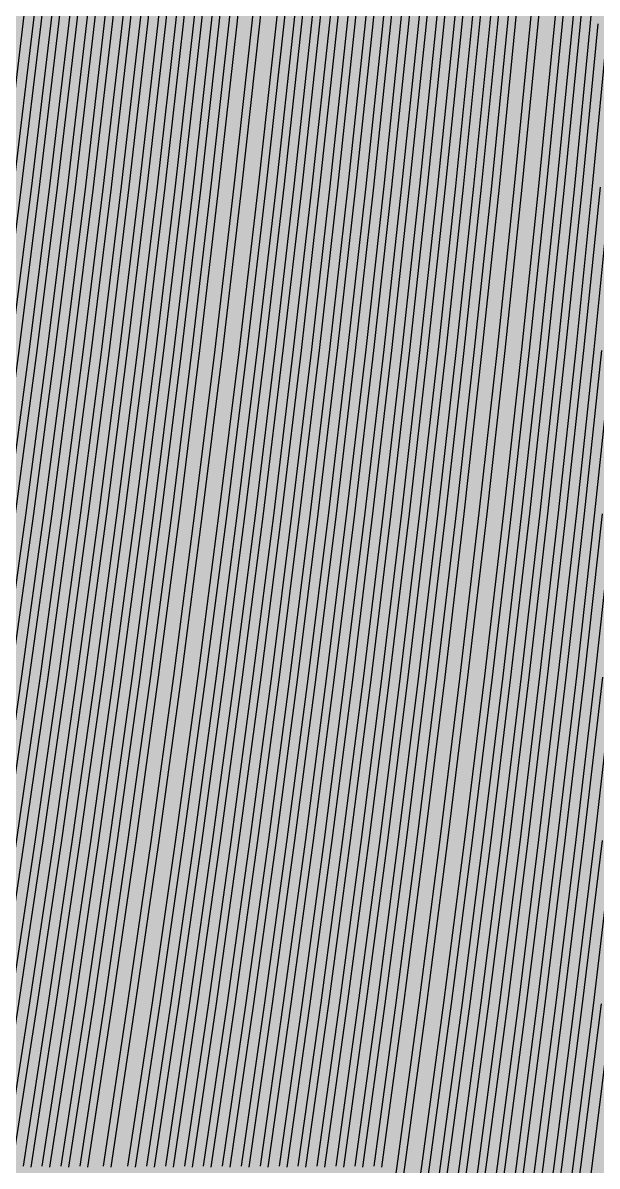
# Model space of a CAD drawing. Header units: metres. Extents: x -7231 to 10969, y -37556 to 1873.
# Drawn here: x 876 to 1030.8, y -975.3 to -667.2 of the extents above; entities that cross this region are included whole.
import ezdxf

# ---------------------------------------------------------------- set-up
doc = ezdxf.new("R2010")
doc.units = ezdxf.units.M
doc.layers.add('Metal1', color=4, linetype='CONTINUOUS')
doc.layers.add('Polyimide', color=7, linetype='CONTINUOUS')

msp = doc.modelspace()

# ---------------------------------------------------------------- hatches: boundary and pattern name
at = {"layer": 'Polyimide'}
msp.add_hatch(color=7, dxfattribs=at).paths.add_polyline_path([(4065.69, -468), (4066.67, -501.99), (4068.51, -535.99), (4071.41, -569.99), (4075.54, -603.99), (4081.04, -637.99), (4088.01, -671.99), (4096.52, -705.98), (4106.62, -739.98), (4118.33, -773.98), (4131.63, -807.98), (4146.49, -841.98), (4162.87, -875.98), (4180.68, -909.97), (4199.83, -943.97), (4220.22, -977.97), (4241.73, -1011.97), (4264.21, -1045.97), (4287.52, -1079.96), (4311.51, -1113.96), (4336.01, -1147.96), (4360.86, -1181.96), (4385.88, -1215.96), (4410.89, -1249.96), (4435.74, -1283.95), (4460.24, -1317.95), (4484.23, -1351.95), (4507.54, -1385.95), (4530.02, -1419.95), (4551.53, -1453.94), (4571.92, -1487.94), (4591.07, -1521.94), (4608.88, -1555.94), (4625.26, -1589.94), (4640.12, -1623.94), (4653.42, -1657.93), (4665.13, -1691.93), (4675.23, -1725.93), (4683.74, -1759.93), (4690.71, -1793.93), (4696.21, -1827.93), (4700.34, -1861.92), (4703.24, -1895.92), (4705.08, -1929.92), (4706.06, -1963.92), (4706.44, -1997.92), (4706.5, -2031.91), (4706.5, -4793.02), (4709.95, -4838.39), (4720.22, -4882.71), (4737.08, -4924.98), (4760.13, -4964.2), (4788.85, -4999.49), (4822.58, -5030.03), (4860.53, -5055.12), (4901.85, -5074.18), (4901.85, -5074.18), (4970.68, -5105.23), (5034.7, -5145.26), (5092.76, -5193.54), (5143.8, -5249.19), (5186.89, -5311.2), (5221.24, -5378.44), (5246.23, -5449.69), (5261.41, -5523.66), (5266.5, -5599), (5261.41, -5674.34), (5246.23, -5748.31), (5221.24, -5819.56), (5186.89, -5886.8), (5143.8, -5948.81), (5092.76, -6004.46), (5034.7, -6052.74), (4970.68, -6092.77), (4901.85, -6123.82), (4860.53, -6142.88), (4822.58, -6167.97), (4788.85, -6198.51), (4760.13, -6233.8), (4737.08, -6273.02), (4720.22, -6315.29), (4709.95, -6359.61), (4706.5, -6404.98), (4706.5, -9221.52), (4709.95, -9266.88), (4720.22, -9311.21), (4737.08, -9353.47), (4760.13, -9392.7), (4788.85, -9427.98), (4822.58, -9458.52), (4860.53, -9483.61), (4901.85, -9502.67), (4970.68, -9533.72), (5034.7, -9573.75), (5092.76, -9622.03), (5143.8, -9677.68), (5186.89, -9739.69), (5221.24, -9806.94), (5246.23, -9878.19), (5261.41, -9952.16), (5266.5, -10027.49), (5261.41, -10102.83), (5246.23, -10176.8), (5221.24, -10248.05), (5186.89, -10315.3), (5143.8, -10377.31), (5092.76, -10432.96), (5034.7, -10481.24), (4970.68, -10521.27), (4901.85, -10552.32), (4860.53, -10571.38), (4822.58, -10596.46), (4788.85, -10627), (4760.13, -10662.29), (4737.08, -10701.52), (4720.22, -10743.78), (4709.95, -10788.1), (4706.5, -10833.47), (4706.5, -13650.01), (4709.95, -13695.38), (4720.22, -13739.7), (4737.08, -13781.96), (4760.13, -13821.19), (4788.85, -13856.48), (4822.58, -13887.02), (4860.53, -13912.11), (4901.85, -13931.17), (4970.68, -13962.22), (5034.7, -14002.25), (5092.76, -14050.53), (5143.8, -14106.18), (5186.89, -14168.19), (5221.24, -14235.43), (5246.23, -14306.68), (5261.41, -14380.65), (5266.5, -14455.99), (5261.41, -14531.33), (5246.23, -14605.29), (5221.24, -14676.55), (5186.89, -14743.79), (5143.8, -14805.8), (5092.76, -14861.45), (5034.7, -14909.73), (4970.68, -14949.76), (4901.85, -14980.81), (4860.53, -14999.87), (4822.58, -15024.96), (4788.85, -15055.5), (4760.13, -15090.79), (4737.08, -15130.01), (4720.22, -15172.27), (4709.95, -15216.6), (4706.5, -15261.97), (4706.5, -15455.99), (4720.95, -15750.04), (4764.14, -16041.26), (4835.68, -16326.84), (4934.86, -16604.04), (5060.74, -16870.18), (5212.09, -17122.7), (5387.47, -17359.17), (5585.18, -17577.31), (5803.32, -17775.02), (6039.79, -17950.4), (6292.31, -18101.75), (6558.45, -18227.63), (6835.65, -18326.81), (7121.23, -18398.34), (7412.45, -18441.54), (7706.5, -18455.99), (9969.01, -18455.99), (10047.42, -18459.84), (10125.08, -18471.36), (10201.23, -18490.44), (10275.15, -18516.89), (10346.12, -18550.45), (10413.46, -18590.81), (10476.52, -18637.58), (10534.69, -18690.3), (10587.41, -18748.47), (10634.18, -18811.53), (10674.54, -18878.87), (10708.11, -18949.84), (10734.56, -19023.76), (10753.63, -19099.92), (10765.15, -19177.58), (10769.01, -19255.99), (10769.01, -20895.8), (10730.24, -20951.41), (10694.6, -21009.08), (10662.21, -21068.63), (10633.17, -21129.89), (10607.55, -21192.66), (10585.45, -21256.74), (10566.93, -21321.96), (10552.05, -21388.09), (10540.84, -21454.95), (10533.35, -21522.33), (10529.6, -21590.02), (10529.6, -21657.81), (10533.35, -21725.5), (10540.84, -21792.87), (10552.05, -21859.73), (10566.93, -21925.87), (10585.45, -21991.08), (10607.55, -22055.17), (10633.17, -22117.94), (10662.21, -22179.19), (10694.6, -22238.74), (10730.24, -22296.41), (10769.01, -22352.03), (10769.01, -32454.24), (10728.74, -32510.49), (10691.72, -32568.92), (10658.05, -32629.35), (10627.85, -32691.58), (10601.2, -32755.42), (10578.21, -32820.67), (10558.93, -32887.1), (10543.44, -32954.52), (10531.77, -33022.71), (10523.97, -33091.44), (10520.07, -33160.51), (10520.07, -33229.69), (10523.97, -33298.75), (10531.77, -33367.49), (10543.44, -33435.67), (10558.93, -33503.09), (10578.21, -33569.53), (10601.2, -33634.77), (10627.85, -33698.61), (10658.05, -33760.85), (10691.72, -33821.28), (10728.74, -33879.71), (10769.01, -33935.96), (10769.01, -36556), (10765.15, -36634.41), (10753.63, -36712.07), (10734.56, -36788.23), (10708.11, -36862.15), (10674.54, -36933.12), (10634.18, -37000.46), (10587.41, -37063.51), (10534.69, -37121.69), (10476.52, -37174.41), (10413.46, -37221.18), (10346.12, -37261.54), (10275.15, -37295.1), (10201.23, -37321.55), (10125.08, -37340.63), (10047.42, -37352.15), (9969.01, -37356), (-6231.01, -37356), (-6309.42, -37352.15), (-6387.08, -37340.63), (-6463.23, -37321.55), (-6537.15, -37295.1), (-6608.12, -37261.54), (-6675.46, -37221.18), (-6738.52, -37174.41), (-6796.69, -37121.69), (-6849.41, -37063.51), (-6896.18, -37000.46), (-6936.54, -36933.12), (-6970.11, -36862.15), (-6996.56, -36788.23), (-7015.63, -36712.07), (-7027.15, -36634.41), (-7031.01, -36556), (-7031.01, -33936), (-6990.74, -33879.75), (-6953.7, -33821.31), (-6920.03, -33760.88), (-6889.82, -33698.64), (-6863.18, -33634.8), (-6840.18, -33569.55), (-6820.9, -33503.11), (-6805.4, -33435.69), (-6793.74, -33367.49), (-6785.94, -33298.75), (-6782.03, -33229.68), (-6782.03, -33160.5), (-6785.94, -33091.43), (-6793.74, -33022.69), (-6805.4, -32954.5), (-6820.9, -32887.07), (-6840.18, -32820.63), (-6863.18, -32755.39), (-6889.82, -32691.54), (-6920.03, -32629.3), (-6953.7, -32568.87), (-6990.74, -32510.43), (-7031.01, -32454.18), (-7031.01, -22364.83), (-6990.74, -22308.58), (-6953.7, -22250.14), (-6920.03, -22189.71), (-6889.82, -22127.47), (-6863.18, -22063.62), (-6840.18, -21998.38), (-6820.9, -21931.94), (-6805.4, -21864.51), (-6793.74, -21796.32), (-6785.94, -21727.58), (-6782.03, -21658.51), (-6782.03, -21589.33), (-6785.94, -21520.26), (-6793.74, -21451.52), (-6805.4, -21383.32), (-6820.9, -21315.9), (-6840.18, -21249.46), (-6863.18, -21184.21), (-6889.82, -21120.37), (-6920.03, -21058.13), (-6953.7, -20997.7), (-6990.74, -20939.26), (-7031.01, -20883.01), (-7031.01, -19255.99), (-7027.15, -19177.58), (-7015.63, -19099.92), (-6996.56, -19023.76), (-6970.11, -18949.84), (-6936.54, -18878.87), (-6896.18, -18811.53), (-6849.41, -18748.47), (-6796.69, -18690.3), (-6738.52, -18637.58), (-6675.46, -18590.81), (-6608.12, -18550.45), (-6537.15, -18516.89), (-6463.23, -18490.44), (-6387.08, -18471.36), (-6309.42, -18459.84), (-6231.01, -18455.99), (-3968.5, -18455.99), (-3674.45, -18441.54), (-3383.23, -18398.34), (-3097.65, -18326.81), (-2820.45, -18227.63), (-2554.31, -18101.75), (-2301.79, -17950.4), (-2065.32, -17775.02), (-1847.18, -17577.31), (-1649.47, -17359.17), (-1474.09, -17122.7), (-1322.74, -16870.18), (-1196.86, -16604.04), (-1097.68, -16326.84), (-1026.14, -16041.26), (-982.95, -15750.04), (-968.5, -15455.99), (-968.5, -15261.97), (-971.95, -15216.6), (-982.22, -15172.27), (-999.08, -15130.01), (-1022.13, -15090.79), (-1050.85, -15055.5), (-1084.58, -15024.96), (-1122.53, -14999.87), (-1163.85, -14980.81), (-1232.68, -14949.76), (-1296.7, -14909.73), (-1354.76, -14861.45), (-1405.8, -14805.8), (-1448.89, -14743.79), (-1483.24, -14676.55), (-1508.23, -14605.29), (-1523.41, -14531.33), (-1528.5, -14455.99), (-1523.41, -14380.65), (-1508.23, -14306.68), (-1483.24, -14235.43), (-1448.89, -14168.19), (-1405.8, -14106.18), (-1354.76, -14050.53), (-1296.7, -14002.25), (-1232.68, -13962.22), (-1163.85, -13931.17), (-1122.53, -13912.11), (-1084.58, -13887.02), (-1050.85, -13856.48), (-1022.13, -13821.19), (-999.08, -13781.96), (-982.22, -13739.7), (-971.95, -13695.38), (-968.5, -13650.01), (-968.5, -12309.64), (-971.95, -12264.27), (-982.22, -12219.94), (-999.08, -12177.68), (-1022.13, -12138.46), (-1050.85, -12103.17), (-1084.58, -12072.63), (-1122.53, -12047.54), (-1163.85, -12028.48), (-1232.68, -11997.43), (-1296.7, -11957.4), (-1354.76, -11909.12), (-1405.8, -11853.47), (-1448.89, -11791.46), (-1483.24, -11724.22), (-1508.23, -11652.96), (-1523.41, -11579), (-1528.5, -11503.66), (-1523.41, -11428.32), (-1508.23, -11354.35), (-1483.24, -11283.1), (-1448.89, -11215.86), (-1405.8, -11153.85), (-1354.76, -11098.2), (-1296.7, -11049.92), (-1232.68, -11009.89), (-1163.85, -10978.84), (-1122.53, -10959.78), (-1084.58, -10934.69), (-1050.85, -10904.15), (-1022.13, -10868.86), (-999.08, -10829.63), (-982.22, -10787.37), (-971.95, -10743.05), (-968.5, -10697.68), (-968.5, -9357.31), (-971.95, -9311.94), (-982.22, -9267.62), (-999.08, -9225.35), (-1022.13, -9186.13), (-1050.85, -9150.84), (-1084.58, -9120.3), (-1122.53, -9095.21), (-1163.85, -9076.15), (-1163.85, -9076.15), (-1232.68, -9045.1), (-1296.7, -9005.07), (-1354.76, -8956.79), (-1405.8, -8901.14), (-1448.89, -8839.13), (-1483.24, -8771.89), (-1508.23, -8700.64), (-1523.41, -8626.67), (-1528.5, -8551.33), (-1523.41, -8475.99), (-1508.23, -8402.02), (-1483.24, -8330.77), (-1448.89, -8263.53), (-1405.8, -8201.52), (-1354.76, -8145.87), (-1296.7, -8097.59), (-1232.68, -8057.56), (-1163.85, -8026.51), (-1163.85, -8026.51), (-1122.53, -8007.45), (-1084.58, -7982.36), (-1050.85, -7951.82), (-1022.13, -7916.53), (-999.08, -7877.31), (-982.22, -7835.04), (-971.95, -7790.72), (-968.5, -7745.35), (-968.5, -6404.98), (-971.95, -6359.61), (-982.22, -6315.29), (-999.08, -6273.02), (-1022.13, -6233.8), (-1050.85, -6198.51), (-1084.58, -6167.97), (-1122.53, -6142.88), (-1163.85, -6123.82), (-1163.85, -6123.82), (-1232.68, -6092.77), (-1296.7, -6052.74), (-1354.76, -6004.46), (-1405.8, -5948.81), (-1448.89, -5886.8), (-1483.24, -5819.56), (-1508.23, -5748.31), (-1523.41, -5674.34), (-1528.5, -5599), (-1523.41, -5523.66), (-1508.23, -5449.69), (-1483.24, -5378.44), (-1448.89, -5311.2), (-1405.8, -5249.19), (-1354.76, -5193.54), (-1296.7, -5145.26), (-1232.68, -5105.23), (-1163.85, -5074.18), (-1163.85, -5074.18), (-1122.53, -5055.12), (-1084.58, -5030.03), (-1050.85, -4999.49), (-1022.13, -4964.2), (-999.08, -4924.98), (-982.22, -4882.71), (-971.95, -4838.39), (-968.5, -4793.02), (-968.5, -2031.91), (-968.44, -1997.92), (-968.06, -1963.92), (-967.05, -1929.92), (-965.18, -1895.92), (-962.22, -1861.92), (-958.01, -1827.93), (-952.41, -1793.93), (-945.31, -1759.93), (-936.64, -1725.93), (-926.35, -1691.93), (-914.43, -1657.93), (-900.88, -1623.94), (-885.74, -1589.94), (-869.05, -1555.94), (-850.91, -1521.94), (-831.4, -1487.94), (-810.63, -1453.94), (-788.72, -1419.95), (-765.82, -1385.95), (-742.07, -1351.95), (-717.63, -1317.95), (-692.67, -1283.95), (-667.36, -1249.96), (-641.88, -1215.96), (-616.39, -1181.96), (-591.08, -1147.96), (-566.12, -1113.96), (-541.68, -1079.96), (-517.93, -1045.97), (-495.03, -1011.97), (-473.12, -977.97), (-452.35, -943.97), (-432.84, -909.97), (-414.7, -875.98), (-398.01, -841.98), (-382.87, -807.98), (-369.32, -773.98), (-357.4, -739.98), (-347.11, -705.98), (-338.44, -671.99), (-331.34, -637.99), (-325.74, -603.99), (-321.53, -569.99), (-318.57, -535.99), (-316.7, -501.99), (-315.69, -468), (-315.31, -434), (-315.25, -400), (-315.25, 401), (-315.25, 451), (-315.25, 1644), (-270.25, 1644), (-270.03, 1637.13), (-269.35, 1630.29), (-268.23, 1623.52), (-266.67, 1616.82), (-264.68, 1610.25), (-262.26, 1603.82), (-259.42, 1597.56), (-256.18, 1591.5), (-252.55, 1585.67), (-248.55, 1580.08), (-244.19, 1574.77), (-239.5, 1569.75), (-234.48, 1565.06), (-229.17, 1560.7), (-223.58, 1556.7), (-217.75, 1553.07), (-211.69, 1549.83), (-205.43, 1546.99), (-199, 1544.57), (-192.43, 1542.58), (-185.73, 1541.02), (-178.96, 1539.9), (-172.12, 1539.22), (-165.25, 1539), (-158.38, 1539.22), (-151.54, 1539.9), (-144.77, 1541.02), (-138.07, 1542.58), (-131.5, 1544.57), (-125.07, 1546.99), (-118.81, 1549.83), (-112.75, 1553.07), (-106.92, 1556.7), (-101.33, 1560.7), (-96.02, 1565.06), (-91, 1569.75), (-86.31, 1574.77), (-81.95, 1580.08), (-77.95, 1585.67), (-74.32, 1591.5), (-71.08, 1597.56), (-68.24, 1603.82), (-65.82, 1610.25), (-63.83, 1616.82), (-62.27, 1623.52), (-61.15, 1630.29), (-60.47, 1637.13), (-60.25, 1644), (1853, 1644), (1853, 1573), (3815.25, 1573), (3815.46, 1579.54), (3816.11, 1586.05), (3817.17, 1592.51), (3818.66, 1598.88), (3820.56, 1605.14), (3822.86, 1611.27), (3825.56, 1617.23), (3828.65, 1623), (3832.1, 1628.56), (3835.91, 1633.88), (3840.07, 1638.93), (3844.54, 1643.71), (3849.32, 1648.18), (3854.37, 1652.34), (3859.69, 1656.15), (3865.25, 1659.6), (3871.02, 1662.69), (3876.98, 1665.39), (3883.11, 1667.69), (3889.37, 1669.59), (3895.74, 1671.08), (3902.2, 1672.14), (3908.71, 1672.79), (3915.25, 1673), (3921.79, 1672.79), (3928.3, 1672.14), (3934.76, 1671.08), (3941.13, 1669.59), (3947.39, 1667.69), (3953.52, 1665.39), (3959.48, 1662.69), (3965.25, 1659.6), (3970.81, 1656.15), (3976.13, 1652.34), (3981.18, 1648.18), (3985.96, 1643.71), (3990.43, 1638.93), (3994.59, 1633.88), (3998.4, 1628.56), (4001.85, 1623), (4004.94, 1617.23), (4007.64, 1611.27), (4009.94, 1605.14), (4011.84, 1598.88), (4013.33, 1592.51), (4014.39, 1586.05), (4015.04, 1579.54), (4015.25, 1573), (4065.25, 1573), (4065.25, 451), (4065.25, 401), (4065.25, -400), (4065.31, -434), (4065.69, -468)])

# ---------------------------------------------------------------- linework, layer by layer
at = {"layer": 'Metal1'}
for points in [[(915.55, -139.13), (913.92, -183.15), (911.99, -227.18), (909.76, -271.21), (907.23, -315.23), (904.41, -359.26), (901.28, -403.28), (897.84, -447.31), (894.1, -491.34), (890.05, -535.36), (885.7, -579.39), (881.03, -623.41), (876.05, -667.44), (870.76, -711.47), (865.15, -755.49), (859.21, -799.52), (852.96, -843.54), (846.38, -887.57), (839.47, -931.6), (832.22, -975.62)], [(835.35, -975.29), (842.54, -931.28), (849.4, -887.27), (855.94, -843.26), (862.15, -799.24), (868.04, -755.23), (873.61, -711.22), (878.86, -667.21), (883.81, -623.2), (888.44, -579.18), (892.77, -535.17), (896.78, -491.16), (900.5, -447.15), (903.91, -403.14), (907.01, -359.12), (909.82, -315.11), (912.33, -271.1), (914.54, -227.09), (916.46, -183.07), (918.07, -139.06)], [(920.07, -139.13), (918.45, -183.15), (916.54, -227.18), (914.33, -271.21), (911.82, -315.23), (909.01, -359.26), (905.9, -403.28), (902.49, -447.31), (898.78, -491.34), (894.76, -535.36), (890.43, -579.39), (885.8, -623.41), (880.85, -667.44), (875.59, -711.47), (870.02, -755.49), (864.13, -799.52), (857.92, -843.54), (851.38, -887.57), (844.52, -931.6), (837.32, -975.62)], [(840.45, -975.29), (847.59, -931.28), (854.41, -887.27), (860.89, -843.26), (867.06, -799.25), (872.91, -755.23), (878.44, -711.22), (883.66, -667.21), (888.57, -623.2), (893.17, -579.19), (897.47, -535.17), (901.46, -491.16), (905.14, -447.15), (908.53, -403.14), (911.62, -359.12), (914.4, -315.11), (916.9, -271.1), (919.09, -227.09), (920.99, -183.07), (922.6, -139.06)], [(924.6, -139.13), (922.99, -183.15), (921.09, -227.18), (918.89, -271.21), (916.4, -315.23), (913.61, -359.26), (910.52, -403.28), (907.14, -447.31), (903.45, -491.33), (899.46, -535.36), (895.16, -579.39), (890.56, -623.41), (885.65, -667.44), (880.43, -711.46), (874.89, -755.49), (869.04, -799.52), (862.87, -843.54), (856.38, -887.57), (849.57, -931.59), (842.43, -975.62)], [(845.55, -975.29), (852.64, -931.28), (859.41, -887.27), (865.85, -843.26), (871.98, -799.25), (877.78, -755.23), (883.28, -711.22), (888.46, -667.21), (893.34, -623.2), (897.9, -579.19), (902.17, -535.17), (906.13, -491.16), (909.79, -447.15), (913.15, -403.14), (916.22, -359.12), (918.99, -315.11), (921.46, -271.1), (923.64, -227.09), (925.53, -183.07), (927.13, -139.06)], [(929.12, -139.13), (927.53, -183.15), (925.64, -227.18), (923.46, -271.21), (920.98, -315.23), (918.21, -359.26), (915.15, -403.28), (911.79, -447.31), (908.12, -491.33), (904.16, -535.36), (899.89, -579.39), (895.32, -623.41), (890.45, -667.44), (885.26, -711.46), (879.77, -755.49), (873.96, -799.52), (867.83, -843.54), (861.39, -887.57), (854.62, -931.59), (847.53, -975.62)], [(850.66, -975.3), (857.7, -931.28), (864.41, -887.27), (870.81, -843.26), (876.89, -799.25), (882.66, -755.24), (888.11, -711.22), (893.26, -667.21), (898.1, -623.2), (902.64, -579.19), (906.87, -535.17), (910.8, -491.16), (914.44, -447.15), (917.78, -403.14), (920.82, -359.12), (923.57, -315.11), (926.03, -271.1), (928.19, -227.09), (930.07, -183.08), (931.65, -139.06)], [(933.65, -139.13), (932.07, -183.15), (930.19, -227.18), (928.02, -271.2), (925.57, -315.23), (922.82, -359.26), (919.77, -403.28), (916.43, -447.31), (912.8, -491.33), (908.86, -535.36), (904.63, -579.38), (900.09, -623.41), (895.25, -667.44), (890.1, -711.46), (884.64, -755.49), (878.87, -799.51), (872.79, -843.54), (866.39, -887.57), (859.67, -931.59), (852.63, -975.62)], [(855.76, -975.3), (862.75, -931.28), (869.42, -887.27), (875.77, -843.26), (881.8, -799.25), (887.53, -755.24), (892.95, -711.22), (898.06, -667.21), (902.86, -623.2), (907.37, -579.19), (911.57, -535.18), (915.48, -491.16), (919.09, -447.15), (922.4, -403.14), (925.42, -359.13), (928.15, -315.11), (930.59, -271.1), (932.74, -227.09), (934.6, -183.08), (936.18, -139.06)], [(938.18, -139.13), (936.6, -183.15), (934.74, -227.18), (932.59, -271.2), (930.15, -315.23), (927.42, -359.26), (924.4, -403.28), (921.08, -447.31), (917.47, -491.33), (913.56, -535.36), (909.36, -579.38), (904.85, -623.41), (900.05, -667.44), (894.93, -711.46), (889.52, -755.49), (883.79, -799.51), (877.75, -843.54), (871.39, -887.57), (864.72, -931.59), (857.73, -975.62)], [(860.86, -975.3), (867.8, -931.29), (874.42, -887.27), (880.73, -843.26), (886.72, -799.25), (892.4, -755.24), (897.78, -711.23), (902.86, -667.21), (907.63, -623.2), (912.1, -579.19), (916.27, -535.18), (920.15, -491.16), (923.74, -447.15), (927.03, -403.14), (930.03, -359.13), (932.74, -315.11), (935.16, -271.1), (937.29, -227.09), (939.14, -183.08), (940.7, -139.06)], [(942.7, -139.13), (941.14, -183.15), (939.29, -227.18), (937.16, -271.2), (934.73, -315.23), (932.02, -359.26), (929.02, -403.28), (925.73, -447.31), (922.14, -491.33), (918.27, -535.36), (914.09, -579.38), (909.62, -623.41), (904.84, -667.44), (899.77, -711.46), (894.39, -755.49), (888.7, -799.51), (882.71, -843.54), (876.4, -887.56), (869.77, -931.59), (862.83, -975.62)], [(865.96, -975.3), (872.85, -931.29), (879.42, -887.27), (885.68, -843.26), (891.63, -799.25), (897.28, -755.24), (902.62, -711.23), (907.65, -667.21), (912.39, -623.2), (916.83, -579.19), (920.98, -535.18), (924.83, -491.16), (928.38, -447.15), (931.65, -403.14), (934.63, -359.13), (937.32, -315.11), (939.72, -271.1), (941.84, -227.09), (943.68, -183.08), (945.23, -139.06)], [(947.23, -139.13), (945.68, -183.15), (943.84, -227.18), (941.72, -271.2), (939.32, -315.23), (936.62, -359.25), (933.65, -403.28), (930.38, -447.31), (926.82, -491.33), (922.97, -535.36), (918.82, -579.38), (914.38, -623.41), (909.64, -667.43), (904.6, -711.46), (899.26, -755.49), (893.62, -799.51), (887.66, -843.54), (881.4, -887.56), (874.83, -931.59), (867.93, -975.62)], [(871.06, -975.3), (877.9, -931.29), (884.43, -887.28), (890.64, -843.26), (896.55, -799.25), (902.15, -755.24), (907.45, -711.23), (912.45, -667.21), (917.16, -623.2), (921.56, -579.19), (925.68, -535.18), (929.5, -491.16), (933.03, -447.15), (936.27, -403.14), (939.23, -359.13), (941.9, -315.11), (944.29, -271.1), (946.39, -227.09), (948.21, -183.08), (949.75, -139.06)], [(951.75, -139.13), (950.21, -183.15), (948.39, -227.18), (946.29, -271.2), (943.9, -315.23), (941.23, -359.25), (938.27, -403.28), (935.03, -447.31), (931.49, -491.33), (927.67, -535.36), (923.55, -579.38), (919.15, -623.41), (914.44, -667.43), (909.44, -711.46), (904.14, -755.48), (898.53, -799.51), (892.62, -843.54), (886.41, -887.56), (879.88, -931.59), (873.04, -975.61)], [(876.16, -975.3), (882.95, -931.29), (889.43, -887.28), (895.6, -843.26), (901.46, -799.25), (907.03, -755.24), (912.29, -711.23), (917.25, -667.22), (921.92, -623.2), (926.3, -579.19), (930.38, -535.18), (934.17, -491.17), (937.68, -447.15), (940.9, -403.14), (943.83, -359.13), (946.49, -315.11), (948.85, -271.1), (950.94, -227.09), (952.75, -183.08), (954.28, -139.06)], [(956.28, -139.13), (954.75, -183.15), (952.94, -227.18), (950.85, -271.2), (948.48, -315.23), (945.83, -359.25), (942.89, -403.28), (939.67, -447.3), (936.17, -491.33), (932.37, -535.36), (928.29, -579.38), (923.91, -623.41), (919.24, -667.43), (914.27, -711.46), (909.01, -755.48), (903.45, -799.51), (897.58, -843.54), (891.41, -887.56), (884.93, -931.59), (878.14, -975.61)], [(881.26, -975.3), (888, -931.29), (894.43, -887.28), (900.56, -843.27), (906.38, -799.25), (911.9, -755.24), (917.12, -711.23), (922.05, -667.22), (926.68, -623.2), (931.03, -579.19), (935.08, -535.18), (938.85, -491.17), (942.33, -447.15), (945.52, -403.14), (948.44, -359.13), (951.07, -315.11), (953.42, -271.1), (955.49, -227.09), (957.29, -183.08), (958.8, -139.06)], [(960.8, -139.13), (959.29, -183.15), (957.49, -227.18), (955.42, -271.2), (953.07, -315.23), (950.43, -359.25), (947.52, -403.28), (944.32, -447.3), (940.84, -491.33), (937.07, -535.36), (933.02, -579.38), (928.67, -623.41), (924.04, -667.43), (919.11, -711.46), (913.88, -755.48), (908.36, -799.51), (902.54, -843.53), (896.41, -887.56), (889.98, -931.59), (883.24, -975.61)], [(886.36, -975.3), (893.05, -931.29), (899.44, -887.28), (905.52, -843.27), (911.29, -799.25), (916.77, -755.24), (921.96, -711.23), (926.85, -667.22), (931.45, -623.2), (935.76, -579.19), (939.78, -535.18), (943.52, -491.17), (946.97, -447.15), (950.15, -403.14), (953.04, -359.13), (955.65, -315.12), (957.99, -271.1), (960.04, -227.09), (961.82, -183.08), (963.33, -139.06)], [(965.33, -139.13), (963.82, -183.15), (962.04, -227.18), (959.98, -271.2), (957.65, -315.23), (955.04, -359.25), (952.14, -403.28), (948.97, -447.3), (945.51, -491.33), (941.77, -535.35), (937.75, -579.38), (933.44, -623.41), (928.84, -667.43), (923.94, -711.46), (918.76, -755.48), (913.28, -799.51), (907.5, -843.53), (901.42, -887.56), (895.03, -931.59), (888.34, -975.61)], [(891.46, -975.3), (898.1, -931.29), (904.44, -887.28), (910.47, -843.27), (916.21, -799.26), (921.65, -755.24), (926.79, -711.23), (931.65, -667.22), (936.21, -623.2), (940.49, -579.19), (944.48, -535.18), (948.19, -491.17), (951.62, -447.15), (954.77, -403.14), (957.64, -359.13), (960.23, -315.12), (962.55, -271.1), (964.59, -227.09), (966.36, -183.08), (967.86, -139.06)], [(969.86, -139.13), (968.36, -183.15), (966.59, -227.18), (964.55, -271.2), (962.23, -315.23), (959.64, -359.25), (956.77, -403.28), (953.62, -447.3), (950.19, -491.33), (946.48, -535.35), (942.48, -579.38), (938.2, -623.4), (933.64, -667.43), (928.78, -711.46), (923.63, -755.48), (918.19, -799.51), (912.46, -843.53), (906.42, -887.56), (900.08, -931.58), (893.44, -975.61)], [(897.71, -975.31), (904.32, -931.29), (910.64, -887.28), (916.66, -843.27), (922.37, -799.26), (927.8, -755.24), (932.93, -711.23), (937.77, -667.22), (942.32, -623.21), (946.58, -579.19), (950.56, -535.18), (954.26, -491.17), (957.68, -447.15), (960.82, -403.14), (963.68, -359.13), (966.27, -315.12), (968.58, -271.1), (970.61, -227.09), (972.38, -183.08), (973.87, -139.06)], [(975.87, -139.13), (974.37, -183.15), (972.61, -227.18), (970.58, -271.2), (968.26, -315.23), (965.68, -359.25), (962.82, -403.28), (959.68, -447.3), (956.26, -491.33), (952.56, -535.35), (948.57, -579.38), (944.31, -623.4), (939.75, -667.43), (934.91, -711.46), (929.78, -755.48), (924.36, -799.51), (918.64, -843.53), (912.62, -887.56), (906.3, -931.58), (899.68, -975.61)], [(904.33, -975.31), (910.93, -931.29), (917.24, -887.28), (923.25, -843.27), (928.96, -799.26), (934.37, -755.24), (939.49, -711.23), (944.33, -667.22), (948.87, -623.21), (953.13, -579.19), (957.1, -535.18), (960.8, -491.17), (964.21, -447.15), (967.35, -403.14), (970.2, -359.13), (972.78, -315.12), (975.09, -271.1), (977.12, -227.09), (978.88, -183.08), (980.37, -139.06)], [(982.37, -139.13), (980.88, -183.15), (979.12, -227.18), (977.09, -271.2), (974.78, -315.23), (972.2, -359.25), (969.34, -403.28), (966.21, -447.3), (962.79, -491.33), (959.1, -535.35), (955.12, -579.38), (950.86, -623.4), (946.31, -667.43), (941.48, -711.46), (936.36, -755.48), (930.94, -799.51), (925.23, -843.53), (919.22, -887.56), (912.91, -931.58), (906.3, -975.61)], [(909.43, -975.31), (915.99, -931.29), (922.24, -887.28), (928.21, -843.27), (933.87, -799.26), (939.25, -755.24), (944.33, -711.23), (949.12, -667.22), (953.63, -623.21), (957.86, -579.19), (961.81, -535.18), (965.47, -491.17), (968.86, -447.16), (971.97, -403.14), (974.81, -359.13), (977.37, -315.12), (979.66, -271.1), (981.67, -227.09), (983.42, -183.08), (984.9, -139.06)], [(986.9, -139.13), (985.42, -183.15), (983.67, -227.18), (981.65, -271.2), (979.36, -315.23), (976.8, -359.25), (973.97, -403.28), (970.85, -447.3), (967.47, -491.33), (963.8, -535.35), (959.85, -579.38), (955.62, -623.4), (951.11, -667.43), (946.32, -711.45), (941.23, -755.48), (935.86, -799.51), (930.19, -843.53), (924.23, -887.56), (917.97, -931.58), (911.4, -975.61)], [(914.53, -975.31), (921.04, -931.3), (927.25, -887.28), (933.16, -843.27), (938.79, -799.26), (944.12, -755.24), (949.16, -711.23), (953.92, -667.22), (958.4, -623.21), (962.59, -579.19), (966.51, -535.18), (970.15, -491.17), (973.51, -447.16), (976.59, -403.14), (979.41, -359.13), (981.95, -315.12), (984.22, -271.1), (986.22, -227.09), (987.96, -183.08), (989.42, -139.07)], [(991.42, -139.13), (989.96, -183.15), (988.22, -227.18), (986.22, -271.2), (983.95, -315.23), (981.4, -359.25), (978.59, -403.28), (975.5, -447.3), (972.14, -491.33), (968.5, -535.35), (964.58, -579.38), (960.39, -623.4), (955.91, -667.43), (951.15, -711.45), (946.11, -755.48), (940.77, -799.5), (935.15, -843.53), (929.23, -887.56), (923.02, -931.58), (916.51, -975.61)], [(919.63, -975.31), (926.09, -931.3), (932.25, -887.28), (938.12, -843.27), (943.7, -799.26), (948.99, -755.25), (954, -711.23), (958.72, -667.22), (963.16, -623.21), (967.32, -579.19), (971.21, -535.18), (974.82, -491.17), (978.16, -447.16), (981.22, -403.14), (984.01, -359.13), (986.53, -315.12), (988.79, -271.1), (990.77, -227.09), (992.49, -183.08), (993.95, -139.07)], [(995.95, -139.13), (994.49, -183.15), (992.77, -227.18), (990.79, -271.2), (988.53, -315.23), (986.01, -359.25), (983.21, -403.28), (980.15, -447.3), (976.81, -491.33), (973.2, -535.35), (969.32, -579.38), (965.15, -623.4), (960.71, -667.43), (955.99, -711.45), (950.98, -755.48), (945.69, -799.5), (940.1, -843.53), (934.23, -887.55), (928.07, -931.58), (921.61, -975.61)], [(924.73, -975.31), (931.14, -931.3), (937.25, -887.28), (943.08, -843.27), (948.62, -799.26), (953.87, -755.25), (958.83, -711.23), (963.52, -667.22), (967.93, -623.21), (972.06, -579.2), (975.91, -535.18), (979.49, -491.17), (982.8, -447.16), (985.84, -403.14), (988.61, -359.13), (991.12, -315.12), (993.35, -271.1), (995.32, -227.09), (997.03, -183.08), (998.47, -139.07)], [(1000.47, -139.13), (999.03, -183.15), (997.32, -227.18), (995.35, -271.2), (993.11, -315.23), (990.61, -359.25), (987.84, -403.28), (984.8, -447.3), (981.49, -491.33), (977.9, -535.35), (974.05, -579.38), (969.92, -623.4), (965.51, -667.43), (960.82, -711.45), (955.85, -755.48), (950.6, -799.5), (945.06, -843.53), (939.24, -887.55), (933.12, -931.58), (926.71, -975.6)], [(929.83, -975.31), (936.19, -931.3), (942.26, -887.29), (948.04, -843.27), (953.53, -799.26), (958.74, -755.25), (963.67, -711.23), (968.32, -667.22), (972.69, -623.21), (976.79, -579.2), (980.61, -535.18), (984.17, -491.17), (987.45, -447.16), (990.47, -403.14), (993.22, -359.13), (995.7, -315.12), (997.92, -271.11), (999.87, -227.09), (1001.57, -183.08), (1003, -139.07)], [(1005, -139.12), (1003.57, -183.15), (1001.87, -227.17), (999.92, -271.2), (997.7, -315.22), (995.21, -359.25), (992.46, -403.27), (989.45, -447.3), (986.16, -491.33), (982.61, -535.35), (978.78, -579.38), (974.68, -623.4), (970.31, -667.43), (965.66, -711.45), (960.73, -755.48), (955.52, -799.5), (950.02, -843.53), (944.24, -887.55), (938.17, -931.58), (931.81, -975.6)], [(934.93, -975.31), (941.24, -931.3), (947.26, -887.29), (953, -843.27), (958.45, -799.26), (963.61, -755.25), (968.5, -711.24), (973.12, -667.22), (977.45, -623.21), (981.52, -579.2), (985.31, -535.18), (988.84, -491.17), (992.1, -447.16), (995.09, -403.14), (997.82, -359.13), (1000.28, -315.12), (1002.48, -271.11), (1004.42, -227.09), (1006.1, -183.08), (1007.52, -139.07)], [(1009.52, -139.12), (1008.1, -183.15), (1006.42, -227.17), (1004.48, -271.2), (1002.28, -315.22), (999.81, -359.25), (997.09, -403.27), (994.09, -447.3), (990.83, -491.32), (987.31, -535.35), (983.51, -579.37), (979.45, -623.4), (975.11, -667.43), (970.49, -711.45), (965.6, -755.48), (960.43, -799.5), (954.98, -843.53), (949.24, -887.55), (943.22, -931.58), (936.91, -975.6)], [(940.03, -975.31), (946.29, -931.3), (952.27, -887.29), (957.95, -843.28), (963.36, -799.26), (968.49, -755.25), (973.34, -711.24), (977.91, -667.22), (982.22, -623.21), (986.25, -579.2), (990.02, -535.18), (993.51, -491.17), (996.75, -447.16), (999.72, -403.15), (1002.42, -359.13), (1004.87, -315.12), (1007.05, -271.11), (1008.97, -227.09), (1010.64, -183.08), (1012.05, -139.07)], [(1014.05, -139.12), (1012.64, -183.15), (1010.97, -227.17), (1009.05, -271.2), (1006.86, -315.22), (1004.42, -359.25), (1001.71, -403.27), (998.74, -447.3), (995.51, -491.32), (992.01, -535.35), (988.24, -579.37), (984.21, -623.4), (979.9, -667.42), (975.33, -711.45), (970.47, -755.47), (965.35, -799.5), (959.94, -843.53), (954.25, -887.55), (948.27, -931.58), (942.01, -975.6)], [(945.13, -975.31), (951.34, -931.3), (957.27, -887.29), (962.91, -843.28), (968.27, -799.26), (973.36, -755.25), (978.17, -711.24), (982.71, -667.22), (986.98, -623.21), (990.98, -579.2), (994.72, -535.19), (998.19, -491.17), (1001.39, -447.16), (1004.34, -403.15), (1007.02, -359.13), (1009.45, -315.12), (1011.62, -271.11), (1013.52, -227.09), (1015.18, -183.08), (1016.58, -139.07)], [(1018.58, -139.12), (1017.18, -183.15), (1015.52, -227.17), (1013.61, -271.2), (1011.45, -315.22), (1009.02, -359.25), (1006.34, -403.27), (1003.39, -447.3), (1000.18, -491.32), (996.71, -535.35), (992.98, -579.37), (988.97, -623.4), (984.7, -667.42), (980.16, -711.45), (975.35, -755.47), (970.26, -799.5), (964.9, -843.52), (959.25, -887.55), (953.33, -931.57), (947.11, -975.6)], [(950.24, -975.32), (956.4, -931.3), (962.27, -887.29), (967.87, -843.28), (973.19, -799.26), (978.24, -755.25), (983.01, -711.24), (987.51, -667.23), (991.75, -623.21), (995.72, -579.2), (999.42, -535.19), (1002.86, -491.17), (1006.04, -447.16), (1008.96, -403.15), (1011.63, -359.13), (1014.03, -315.12), (1016.18, -271.11), (1018.08, -227.09), (1019.72, -183.08), (1021.1, -139.07)], [(1023.1, -139.12), (1021.71, -183.15), (1020.07, -227.17), (1018.18, -271.2), (1016.03, -315.22), (1013.62, -359.25), (1010.96, -403.27), (1008.04, -447.3), (1004.86, -491.32), (1001.41, -535.35), (997.71, -579.37), (993.74, -623.4), (989.5, -667.42), (985, -711.45), (980.22, -755.47), (975.18, -799.5), (969.85, -843.52), (964.26, -887.55), (958.38, -931.57), (952.22, -975.6)], [(955.34, -975.32), (961.45, -931.3), (967.28, -887.29), (972.83, -843.28), (978.1, -799.27), (983.11, -755.25), (987.84, -711.24), (992.31, -667.23), (996.51, -623.21), (1000.45, -579.2), (1004.12, -535.19), (1007.54, -491.17), (1010.69, -447.16), (1013.59, -403.15), (1016.23, -359.13), (1018.61, -315.12), (1020.75, -271.11), (1022.63, -227.09), (1024.25, -183.08), (1025.63, -139.07)], [(1027.63, -139.12), (1026.25, -183.15), (1024.62, -227.17), (1022.74, -271.2), (1020.61, -315.22), (1018.23, -359.25), (1015.58, -403.27), (1012.69, -447.3), (1009.53, -491.32), (1006.12, -535.35), (1002.44, -579.37), (998.5, -623.4), (994.3, -667.42), (989.83, -711.45), (985.1, -755.47), (980.09, -799.5), (974.81, -843.52), (969.26, -887.55), (963.43, -931.57), (957.32, -975.6)], [(960.44, -975.32), (966.5, -931.3), (972.28, -887.29), (977.79, -843.28), (983.02, -799.27), (987.98, -755.25), (992.68, -711.24), (997.11, -667.23), (1001.27, -623.21), (1005.18, -579.2), (1008.82, -535.19), (1012.21, -491.17), (1015.34, -447.16), (1018.21, -403.15), (1020.83, -359.13), (1023.2, -315.12), (1025.31, -271.11), (1027.18, -227.09), (1028.79, -183.08), (1030.15, -139.07)], [(1030.79, -183.15), (1029.17, -227.17), (1027.31, -271.2), (1025.19, -315.22), (1022.83, -359.25), (1020.21, -403.27), (1017.33, -447.3), (1014.2, -491.32), (1010.82, -535.35), (1007.17, -579.37), (1003.27, -623.4), (999.1, -667.42), (994.67, -711.45), (989.97, -755.47), (985.01, -799.5), (979.77, -843.52), (974.26, -887.55), (968.48, -931.57), (962.42, -975.6)], [(965.54, -975.32), (971.55, -931.31), (977.28, -887.29), (982.74, -843.28), (987.93, -799.27), (992.86, -755.25), (997.51, -711.24), (1001.91, -667.23), (1006.04, -623.21), (1009.91, -579.2), (1013.53, -535.19), (1016.88, -491.17), (1019.99, -447.16), (1022.84, -403.15), (1025.43, -359.13), (1027.78, -315.12), (1029.88, -271.11), (1031.73, -227.09)], [(1031.88, -271.2), (1029.78, -315.22), (1027.43, -359.25), (1024.83, -403.27), (1021.98, -447.3), (1018.88, -491.32), (1015.52, -535.35), (1011.9, -579.37), (1008.03, -623.4), (1003.9, -667.42), (999.5, -711.45), (994.84, -755.47), (989.92, -799.5), (984.73, -843.52), (979.27, -887.55), (973.53, -931.57), (967.52, -975.6)], [(970.64, -975.32), (976.6, -931.31), (982.29, -887.29), (987.7, -843.28), (992.85, -799.27), (997.73, -755.25), (1002.35, -711.24), (1006.71, -667.23), (1010.8, -623.22), (1014.64, -579.2), (1018.23, -535.19), (1021.56, -491.18), (1024.63, -447.16), (1027.46, -403.15), (1030.04, -359.13), (1032.36, -315.12)], [(1032.03, -359.25), (1029.46, -403.27), (1026.63, -447.3), (1023.55, -491.32), (1020.22, -535.35), (1016.64, -579.37), (1012.79, -623.39), (1008.7, -667.42), (1004.34, -711.44), (999.72, -755.47), (994.84, -799.49), (989.69, -843.52), (984.27, -887.54), (978.58, -931.57), (972.62, -975.59)], [(901.87, -1415.45), (910.7, -1371.44), (919.22, -1327.42), (927.45, -1283.41), (935.37, -1239.4), (943.01, -1195.38), (950.35, -1151.37), (957.4, -1107.36), (964.18, -1063.35), (970.67, -1019.33), (976.88, -975.32), (982.82, -931.31), (988.49, -887.29), (993.88, -843.28), (999.01, -799.27), (1003.88, -755.26), (1008.48, -711.24), (1012.82, -667.23), (1016.91, -623.22), (1020.74, -579.2), (1024.31, -535.19), (1027.63, -491.18), (1030.69, -447.16), (1033.51, -403.15)], [(1032.69, -447.3), (1029.62, -491.32), (1026.3, -535.34), (1022.73, -579.37), (1018.9, -623.39), (1014.82, -667.42), (1010.47, -711.44), (1005.87, -755.47), (1001, -799.49), (995.87, -843.52), (990.47, -887.54), (984.8, -931.57), (978.86, -975.59), (972.65, -1019.62), (966.15, -1063.64), (959.38, -1107.67), (952.32, -1151.69), (944.98, -1195.72), (937.34, -1239.75), (929.41, -1283.77), (921.19, -1327.8), (912.66, -1371.82), (903.83, -1415.85)], [(908.62, -1415.45), (917.43, -1371.44), (925.94, -1327.42), (934.15, -1283.41), (942.06, -1239.4), (949.68, -1195.39), (957.01, -1151.37), (964.06, -1107.36), (970.82, -1063.35), (977.3, -1019.33), (983.5, -975.32), (989.43, -931.31), (995.09, -887.29), (1000.48, -843.28), (1005.6, -799.27), (1010.45, -755.26), (1015.05, -711.24), (1019.38, -667.23), (1023.46, -623.22), (1027.28, -579.2), (1030.85, -535.19)], [(1032.84, -535.34), (1029.27, -579.37), (1025.45, -623.39), (1021.38, -667.42), (1017.04, -711.44), (1012.44, -755.47), (1007.58, -799.49), (1002.46, -843.52), (997.07, -887.54), (991.41, -931.57), (985.48, -975.59), (979.28, -1019.62), (972.8, -1063.64), (966.03, -1107.67), (958.99, -1151.69), (951.66, -1195.72), (944.03, -1239.75), (936.12, -1283.77), (927.91, -1327.8), (919.39, -1371.82), (910.58, -1415.85)], [(914.35, -1415.45), (923.09, -1371.44), (931.53, -1327.42), (939.67, -1283.41), (947.51, -1239.4), (955.07, -1195.39), (962.34, -1151.37), (969.32, -1107.36), (976.03, -1063.35), (982.45, -1019.33), (988.6, -975.32), (994.48, -931.31), (1000.09, -887.3), (1005.43, -843.28), (1010.51, -799.27), (1015.33, -755.26), (1019.88, -711.24), (1024.18, -667.23), (1028.23, -623.22), (1032.01, -579.2)], [(1034.01, -579.37), (1030.22, -623.39), (1026.17, -667.42), (1021.87, -711.44), (1017.32, -755.47), (1012.5, -799.49), (1007.42, -843.52), (1002.08, -887.54), (996.46, -931.57), (990.58, -975.59), (984.43, -1019.62), (978, -1063.64), (971.3, -1107.67), (964.31, -1151.69), (957.04, -1195.72), (949.48, -1239.74), (941.64, -1283.77), (933.49, -1327.79), (925.05, -1371.82), (916.31, -1415.85)], [(920.08, -1415.45), (928.75, -1371.44), (937.11, -1327.43), (945.19, -1283.41), (952.97, -1239.4), (960.46, -1195.39), (967.66, -1151.38), (974.59, -1107.36), (981.23, -1063.35), (987.61, -1019.34), (993.7, -975.32), (999.53, -931.31), (1005.09, -887.3), (1010.39, -843.28), (1015.43, -799.27), (1020.2, -755.26), (1024.72, -711.24), (1028.98, -667.23), (1032.99, -623.22)], [(1030.97, -667.42), (1026.71, -711.44), (1022.19, -755.47), (1017.41, -799.49), (1012.38, -843.52), (1007.08, -887.54), (1001.52, -931.57), (995.69, -975.59), (989.59, -1019.62), (983.21, -1063.64), (976.56, -1107.67), (969.64, -1151.69), (962.43, -1195.72), (954.94, -1239.74), (947.15, -1283.77), (939.08, -1327.79), (930.71, -1371.82), (922.04, -1415.84)], [(925.81, -1415.45), (934.41, -1371.44), (942.7, -1327.43), (950.7, -1283.41), (958.42, -1239.4), (965.84, -1195.39), (972.99, -1151.38), (979.85, -1107.36), (986.44, -1063.35), (992.76, -1019.34), (998.81, -975.32), (1004.58, -931.31), (1010.1, -887.3), (1015.35, -843.28), (1020.34, -799.27), (1025.08, -755.26), (1029.55, -711.24), (1033.78, -667.23)], [(1031.54, -711.44), (1027.06, -755.47), (1022.33, -799.49), (1017.34, -843.52), (1012.08, -887.54), (1006.57, -931.57), (1000.79, -975.59), (994.74, -1019.62), (988.42, -1063.64), (981.83, -1107.67), (974.96, -1151.69), (967.82, -1195.72), (960.39, -1239.74), (952.67, -1283.77), (944.67, -1327.79), (936.37, -1371.82), (927.78, -1415.84)], [(931.55, -1415.45), (940.06, -1371.44), (948.29, -1327.43), (956.22, -1283.42), (963.87, -1239.4), (971.23, -1195.39), (978.31, -1151.38), (985.12, -1107.36), (991.65, -1063.35), (997.91, -1019.34), (1003.91, -975.33), (1009.64, -931.31), (1015.1, -887.3), (1020.31, -843.29), (1025.26, -799.27), (1029.95, -755.26), (1034.39, -711.25)], [(1031.94, -755.47), (1027.24, -799.49), (1022.29, -843.51), (1017.09, -887.54), (1011.62, -931.56), (1005.89, -975.59), (999.89, -1019.61), (993.63, -1063.64), (987.1, -1107.66), (980.29, -1151.69), (973.2, -1195.71), (965.84, -1239.74), (958.19, -1283.77), (950.26, -1327.79), (942.03, -1371.82), (933.51, -1415.84)], [(937.28, -1415.46), (945.72, -1371.44), (953.87, -1327.43), (961.74, -1283.42), (969.32, -1239.41), (976.62, -1195.39), (983.64, -1151.38), (990.38, -1107.37), (996.86, -1063.35), (1003.07, -1019.34), (1009.01, -975.33), (1014.69, -931.31), (1020.1, -887.3), (1025.27, -843.29), (1030.17, -799.27), (1034.82, -755.26)], [(1032.16, -799.49), (1027.25, -843.51), (1022.09, -887.54), (1016.67, -931.56), (1010.99, -975.59), (1005.05, -1019.61), (998.84, -1063.64), (992.36, -1107.66), (985.61, -1151.69), (978.59, -1195.71), (971.29, -1239.74), (963.71, -1283.76), (955.84, -1327.79), (947.69, -1371.81), (939.24, -1415.84)], [(943.01, -1415.46), (951.38, -1371.45), (959.46, -1327.43), (967.26, -1283.42), (974.77, -1239.41), (982, -1195.39), (988.96, -1151.38), (995.65, -1107.37), (1002.07, -1063.35), (1008.22, -1019.34), (1014.11, -975.33), (1019.74, -931.31), (1025.11, -887.3), (1030.22, -843.29), (1035.09, -799.27)], [(1032.21, -843.51), (1027.09, -887.54), (1021.72, -931.56), (1016.09, -975.59), (1010.2, -1019.61), (1004.05, -1063.64), (997.63, -1107.66), (990.94, -1151.69), (983.98, -1195.71), (976.74, -1239.74), (969.23, -1283.76), (961.43, -1327.79), (953.35, -1371.81), (944.98, -1415.84)], [(948.75, -1415.46), (957.04, -1371.45), (965.05, -1327.43), (972.77, -1283.42), (980.22, -1239.41), (987.39, -1195.39), (994.29, -1151.38), (1000.91, -1107.37), (1007.28, -1063.36), (1013.37, -1019.34), (1019.21, -975.33), (1024.79, -931.32), (1030.11, -887.3), (1035.18, -843.29)], [(1032.1, -887.54), (1026.77, -931.56), (1021.19, -975.59), (1015.35, -1019.61), (1009.26, -1063.64), (1002.89, -1107.66), (996.26, -1151.69), (989.36, -1195.71), (982.19, -1239.74), (974.74, -1283.76), (967.02, -1327.79), (959.01, -1371.81), (950.71, -1415.84)], [(954.48, -1415.46), (962.7, -1371.45), (970.64, -1327.44), (978.29, -1283.42), (985.67, -1239.41), (992.78, -1195.4), (999.61, -1151.38), (1006.18, -1107.37), (1012.48, -1063.36), (1018.53, -1019.34), (1024.31, -975.33), (1029.84, -931.32), (1035.12, -887.3)], [(1031.82, -931.56), (1026.29, -975.58), (1020.51, -1019.61), (1014.46, -1063.63), (1008.16, -1107.66), (1001.59, -1151.68), (994.75, -1195.71), (987.64, -1239.73), (980.26, -1283.76), (972.6, -1327.78), (964.67, -1371.81), (956.44, -1415.83)], [(960.21, -1415.46), (968.36, -1371.45), (976.22, -1327.44), (983.81, -1283.42), (991.12, -1239.41), (998.16, -1195.4), (1004.94, -1151.38), (1011.44, -1107.37), (1017.69, -1063.36), (1023.68, -1019.34), (1029.41, -975.33), (1034.89, -931.32)]]:
    msp.add_lwpolyline(points, dxfattribs=at)

doc.saveas('drawing.dxf')
